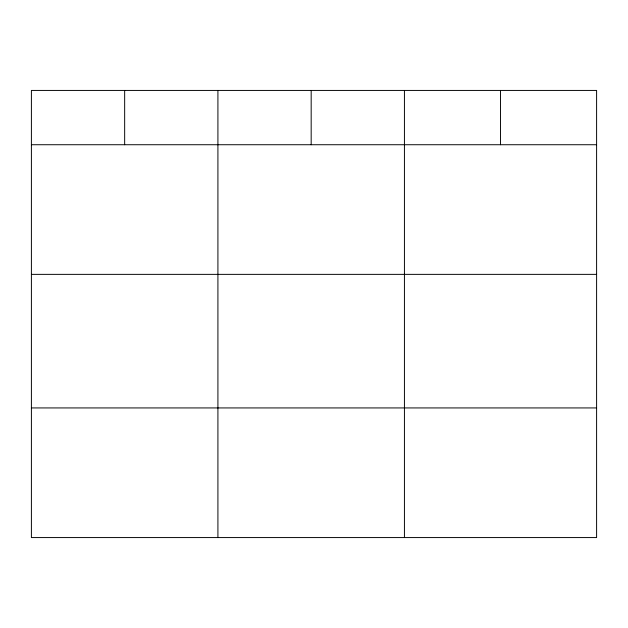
<?xml version="1.0" encoding="UTF-8"?>
<svg xmlns="http://www.w3.org/2000/svg" width="628" height="628" viewBox="0 0 628 628"><rect width="100%" height="100%" fill="white"/><g stroke="black" fill="none" stroke-linecap="round" stroke-linejoin="round"><path stroke-width="0.94" d="M596.6 274.365L596.6 90.432L31.4 90.432L31.4 537.568L596.6 537.568L596.6 274.365L31.4 274.365M31.4 144.73L596.6 144.73M31.4 407.933L596.6 407.933M500.516 90.432L500.516 144.73M404.432 90.432L404.432 537.568M311.174 90.432L311.174 144.73M217.916 90.432L217.916 537.568M124.658 90.432L124.658 144.73"/></g></svg>
